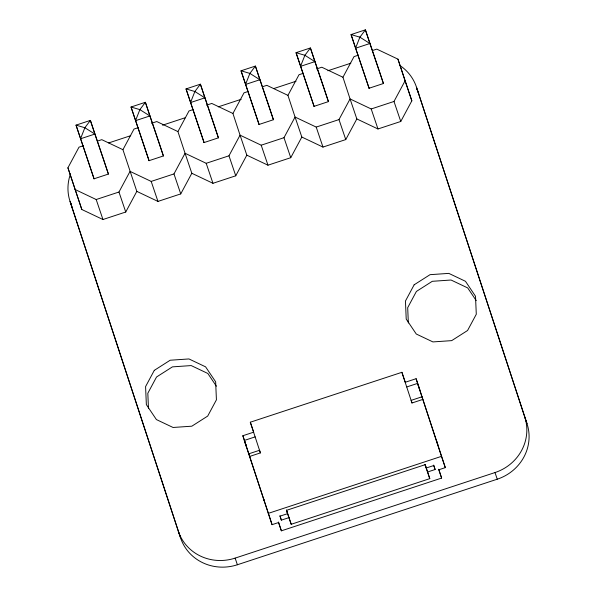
<?xml version="1.0" encoding="UTF-8"?>
<svg xmlns="http://www.w3.org/2000/svg" width="597" height="597" viewBox="0 0 597 597"><rect width="100%" height="100%" fill="white"/><g stroke="black" fill="none" stroke-linecap="round" stroke-linejoin="round"><path stroke-width="0.9" d="M138.385 127.609L134.004 129.056L122.93 149.69L136.817 191.376L125.743 212.017L102.953 219.517L81.811 209.487L67.924 167.802L78.998 147.168L83.379 145.72M75.043 189.488L96.184 199.525L118.967 192.018L130.049 171.384L151.19 181.413L173.973 173.914L185.055 153.272L177.928 131.586L189.01 110.945L193.391 109.505M136.817 191.376L157.959 201.413L180.742 193.906L191.824 173.272L185.055 153.272L206.196 163.302L228.979 155.802L240.054 135.161L232.934 113.475L244.009 92.834L248.397 91.393M191.824 173.272L212.965 183.301L235.748 175.802L246.822 155.16L240.054 135.161L261.202 145.19L283.985 137.691L295.06 117.049L287.941 95.363L299.015 74.722L303.395 73.282M246.822 155.16L267.971 165.19L290.754 157.69L301.828 137.049L295.06 117.049L316.209 127.079L338.992 119.579L350.066 98.938L342.947 77.252L354.021 56.611L358.401 55.17M301.828 137.049L322.977 147.078L345.76 139.579L356.834 118.937L350.066 98.938L371.207 108.967L393.99 101.468L405.072 80.826L397.953 59.14L376.804 49.111L372.424 50.551M356.834 118.937L377.976 128.967L400.766 121.467L411.84 100.826L397.953 59.14M97.401 141.108L101.781 139.661L122.93 149.69M151.526 123.28L156.787 121.549L177.928 131.586M206.532 105.176L211.793 103.445L232.934 113.475M262.411 86.774L266.799 85.334L287.941 95.363M316.544 68.954L321.798 67.222L342.947 77.252M108.632 142.944L130.736 135.668M162.556 125.191L185.533 117.624M218.241 106.856L241.218 99.289M273.926 88.52L296.022 81.244M327.843 70.767L350.82 63.207M94.05 178.787L108.408 174.063L103.915 160.399L90.378 120.4L76.028 125.131L94.05 178.787L76.028 125.131L84.871 127.736L94.863 134.064L108.408 174.063M149.056 160.675L163.406 155.951L158.921 142.287L145.384 102.288L131.034 107.02L149.056 160.675L131.034 107.02L139.87 109.624L149.869 115.952L163.406 155.951M204.062 142.564L218.412 137.84L213.927 124.176L200.391 84.184L186.033 88.908L204.062 142.564L186.033 88.908L194.876 91.513L204.875 97.841L218.412 137.84M259.061 124.46L273.419 119.728L268.934 106.065L255.397 66.073L241.039 70.797L259.061 124.46L241.039 70.797L249.882 73.401L259.882 79.737L273.419 119.728M314.067 106.348L328.425 101.617L323.94 87.953L310.403 47.961L296.045 52.685L314.067 106.348L296.045 52.685L304.888 55.29L314.888 61.625L328.425 101.617M369.073 88.237L383.431 83.513L378.938 69.849L365.401 29.85L351.051 34.574L369.073 88.237L351.051 34.574L359.894 37.178L369.886 43.514L383.431 83.513M249.561 456.466L260.389 452.907L250.315 422.213L401.9 372.304L405.273 382.259L416.102 378.699L445.31 467.63L438.81 469.772L441.623 478.07L281.374 530.83L278.56 522.532L272.068 524.673L244.33 440.437L255.158 436.87M272.068 524.673L242.852 435.735L253.68 432.176L250.315 422.213M406.744 386.96L417.572 383.401L419.818 390.035M248.733 453.839L259.561 450.272L260.389 452.907M421.975 396.796L411.146 400.363L411.975 402.99L422.803 399.43L416.102 378.699M268.247 513.39L441.489 456.347L445.31 467.63M425.027 464.488L427.534 472.011L435.116 469.511L433.765 465.533L426.183 468.026L425.064 464.705L286.47 510.338L287.59 513.659L280.015 516.151L281.359 520.136L288.941 517.636L291.187 524.278L429.78 478.645L425.139 464.511M70.483 173.973A45.596 43.394 -18.7 0 0 70.021 201.338L178.294 531.151A45.596 43.394 -18.7 0 0 235.136 558.113L495.003 472.555A45.596 43.394 -18.7 0 0 524.778 417.072L416.505 87.259A45.596 43.394 -18.7 0 0 399.923 65.506M178.294 531.151L180.54 537.785A45.596 43.394 -18.7 0 0 237.382 564.755L497.249 479.197A45.596 43.394 -18.7 0 0 527.024 423.706L416.505 87.259M476.249 300.634L467.705 287.918L451.056 280.023L432.288 281.306L416.407 291.433L407.691 307.679L408.348 322.992M216.39 386.199L207.838 373.476L191.197 365.58L172.421 366.871L156.548 376.991L147.825 393.236L148.481 408.557M524.778 417.072L527.024 423.706M405.072 80.826L411.84 100.826M393.99 101.468L400.766 121.467M495.003 472.555L497.249 479.197M371.207 108.967L377.976 128.967M338.992 119.579L345.76 139.579M436.616 441.026L437.855 444.675M316.209 127.079L322.977 147.078M427.534 472.011L429.78 478.645M283.985 137.691L290.754 157.69M261.202 145.19L267.971 165.19M228.979 155.802L235.748 175.802M206.196 163.302L212.965 183.301M173.973 173.914L180.742 193.906M242.852 435.735L246.001 445.034M244.33 440.437L246.576 447.078M263.374 498.07L264.613 501.719M151.19 181.413L157.959 201.413M118.967 192.018L125.743 212.017M235.136 558.113L237.382 564.755M96.184 199.525L102.953 219.517M67.924 167.802L81.811 209.487M70.021 201.338L180.54 537.785M422.803 399.43L441.489 456.347M438.72 469.235L441.623 478.07M433.661 465.093L435.116 469.511M401.9 372.304L411.975 402.99M286.545 510.144L291.187 524.278M286.433 510.122L288.941 517.636M279.911 515.718L281.359 520.136M278.471 521.994L281.374 530.83M72.267 207.98A45.596 43.394 -18.7 0 1 71.476 205.249M71.304 204.562A45.596 43.394 -18.7 0 1 71.006 203.174M416.616 88.64A45.596 43.394 -18.7 0 1 418.751 93.901M84.871 127.736L80.513 138.788L94.863 134.064L90.378 120.4L84.871 127.736M139.87 109.624L135.519 120.684L149.869 115.952L145.384 102.288L139.87 109.624M194.876 91.513L190.525 102.572L204.875 97.841L200.391 84.184L194.876 91.513M249.882 73.401L245.524 84.461L259.882 79.737L255.397 66.073L249.882 73.401M304.888 55.29L300.53 66.349L314.888 61.625L310.403 47.961L304.888 55.29M359.894 37.178L355.536 48.238L369.886 43.514L365.401 29.85L359.894 37.178M154.302 370.356L145.578 386.602L146.355 404.617L156.407 419.579L173.055 427.474L191.831 426.191L207.704 416.072L216.42 399.826L215.651 381.804L205.592 366.842L188.95 358.946L170.175 360.23L154.302 370.356M414.161 284.791L405.445 301.037L406.214 319.059L416.273 334.022L432.915 341.917L451.69 340.633L467.563 330.507L476.287 314.261L475.511 296.246L465.459 281.284L448.81 273.381L430.041 274.672L414.161 284.791"/></g></svg>
